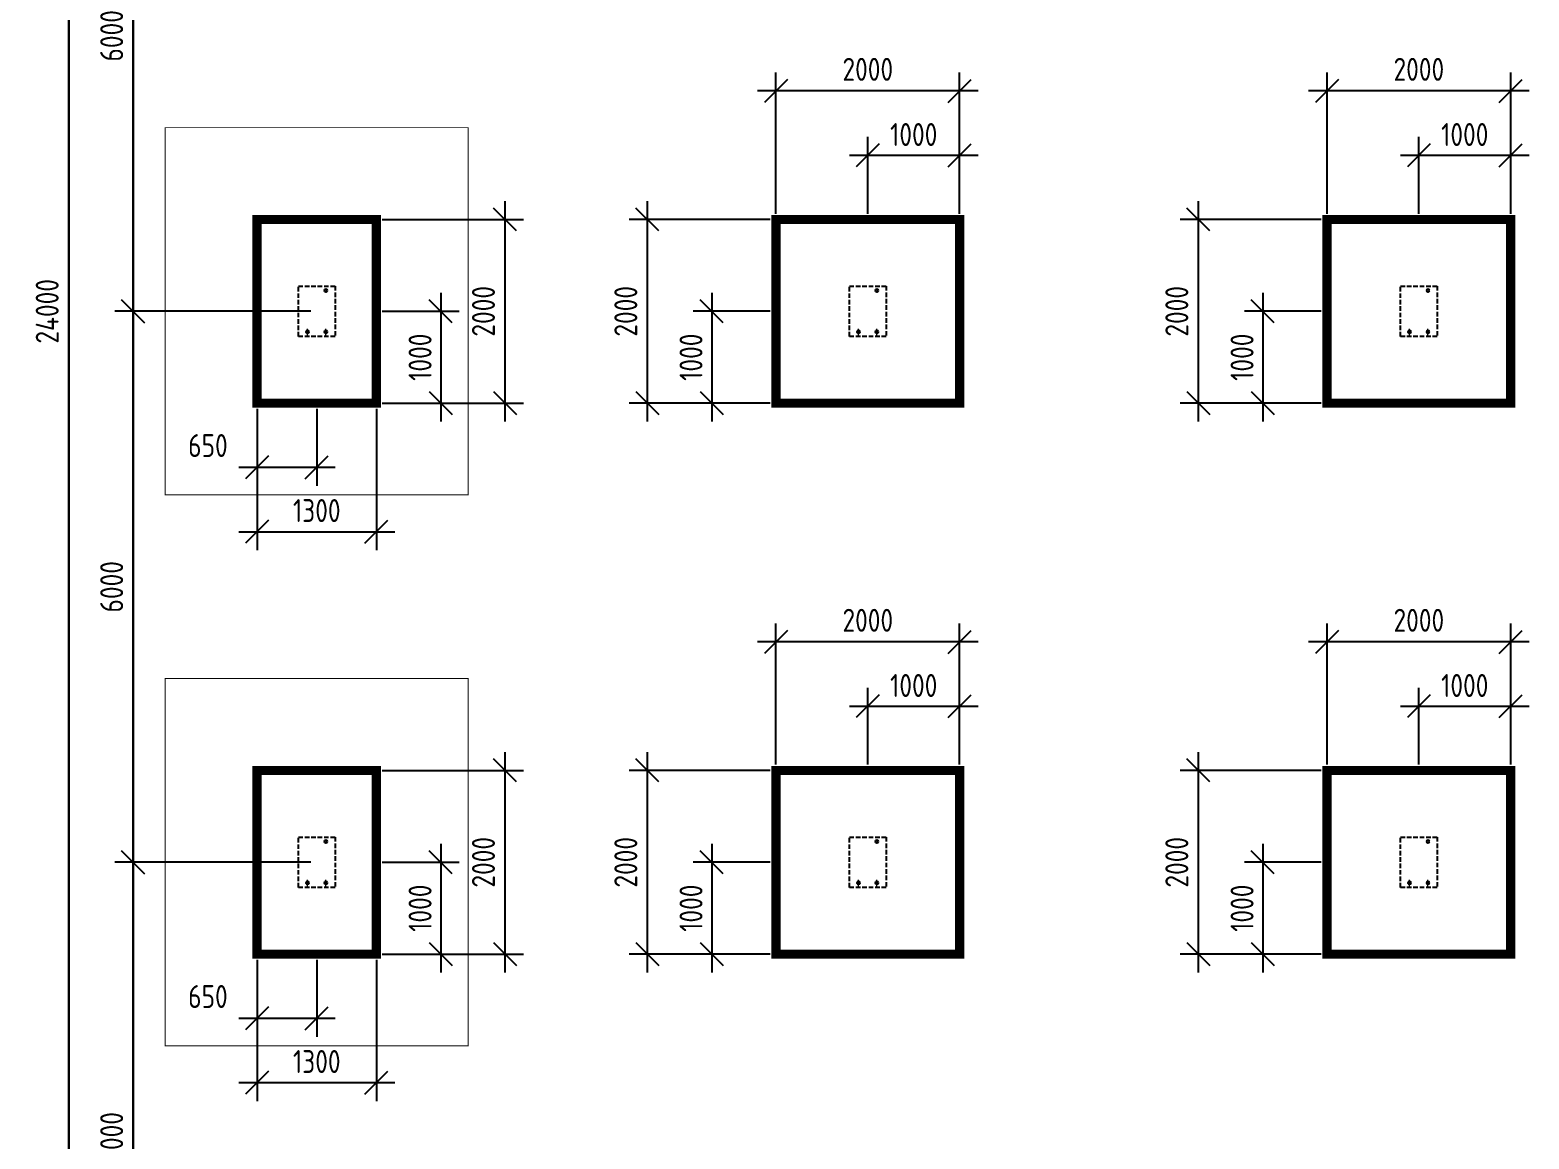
# Model space of a CAD drawing. Header units: inches. Extents: x -70075 to 28436, y 72758 to 118930.
# Drawn here: x -70075 to -53752, y 91144 to 103222 of the extents above; entities that cross this region are included whole.
import ezdxf

# ---------------------------------------------------------------- set-up
doc = ezdxf.new("R2010")
doc.units = ezdxf.units.IN
doc.header["$MEASUREMENT"] = 0
doc.linetypes.add('ГОСТ 2.303 4', pattern=[7, 5, -2, 0])
doc.linetypes.add('ГОСТ 2.303 6', pattern=[12, 8, -1.5, 1, -1.5])
doc.layers.add('Оси', color=151, linetype='Continuous', lineweight=18)
doc.styles.add('ГОСТ 2.304', font='CS_Gost2304.shx')
doc.dimstyles.new('СПДС', dxfattribs={"dimscale": 100, "dimtxt": 2.5, "dimasz": 2.5, "dimexe": 2, "dimexo": 0.625, "dimgap": 1, "dimtad": 1, "dimdec": 0, "dimtxsty": 'ГОСТ 2.304', "dimblk": 'OBLIQUE', "dimblk1": 'OBLIQUE', "dimblk2": 'OBLIQUE', "dimcen": 2.5, "dimdle": 2, "dimadec": 0, "dimazin": 2, "dimtfac": 0.75, "dimtdec": 4, "dimtmove": 1, "dimatfit": 3, "dimfxl": 1, "dimtfill": 1, "dimtolj": 1, "dimarcsym": 1})

# ---------------------------------------------------------------- blocks, each defined once
blk = doc.blocks.new('_Oblique')
at = {"color": 0, "linetype": 'ByBlock', "lineweight": -2}
blk.add_line((-0.5, -0.5), (0.5, 0.5), dxfattribs=at)
blk = doc.blocks.new('*D879')
at = {"color": 0, "lineweight": -2, "transparency": 16777216}
for p, q in [((-69652, 87958), (-69652, 112358)), ((-67015, 112158), (-69852, 112158)), ((-67015, 88158), (-69852, 88158))]:
    blk.add_line(p, q, dxfattribs=at)
at = {"layer": 'Defpoints', "color": 0, "transparency": 16777216}
for p in [(-69652, 112158), (-66952, 112158), (-66952, 88158)]:
    blk.add_point(p, dxfattribs=at)
at = {"color": 0, "lineweight": -2, "transparency": 16777216, "xscale": 250, "yscale": 250, "zscale": 250}
for p, rotation in [((-69652, 112158), 90), ((-69652, 88158), 270)]:
    blk.add_blockref('_Oblique', p, dxfattribs=dict(at, rotation=rotation))
at = {"color": 0, "lineweight": 25, "transparency": 16777216, "insert": (-69887, 100158), "char_height": 250, "attachment_point": 5, "rotation": 90, "style": 'ГОСТ 2.304', "bg_fill": 3, "box_fill_scale": 1.25, "bg_fill_color": 256, "bg_fill_true_color": 13158600, "bg_fill_transparency": 0}
blk.add_mtext('\\A1;24000', dxfattribs=at)
blk = doc.blocks.new('*D881')
at = {"color": 0, "lineweight": -2, "transparency": 16777216}
for p, q in [((-68952, 99958), (-68952, 106358)), ((-67015, 106158), (-69152, 106158)), ((-67015, 100158), (-69152, 100158))]:
    blk.add_line(p, q, dxfattribs=at)
at = {"layer": 'Defpoints', "color": 0, "transparency": 16777216}
for p in [(-68952, 106158), (-66952, 106158), (-66952, 100158)]:
    blk.add_point(p, dxfattribs=at)
at = {"color": 0, "lineweight": -2, "transparency": 16777216, "xscale": 250, "yscale": 250, "zscale": 250}
for p, rotation in [((-68952, 106158), 90), ((-68952, 100158), 270)]:
    blk.add_blockref('_Oblique', p, dxfattribs=dict(at, rotation=rotation))
at = {"color": 0, "lineweight": 25, "transparency": 16777216, "insert": (-69185, 103158), "char_height": 250, "attachment_point": 5, "rotation": 90, "style": 'ГОСТ 2.304', "bg_fill": 3, "box_fill_scale": 1.25, "bg_fill_color": 256, "bg_fill_true_color": 13158600, "bg_fill_transparency": 0}
blk.add_mtext('\\A1;6000', dxfattribs=at)
blk = doc.blocks.new('*D882')
at = {"color": 0, "lineweight": -2, "transparency": 16777216}
for p, q in [((-68952, 93958), (-68952, 100358)), ((-67015, 100158), (-69152, 100158)), ((-67015, 94158), (-69152, 94158))]:
    blk.add_line(p, q, dxfattribs=at)
at = {"layer": 'Defpoints', "color": 0, "transparency": 16777216}
for p in [(-68952, 100158), (-66952, 100158), (-66952, 94158)]:
    blk.add_point(p, dxfattribs=at)
at = {"color": 0, "lineweight": -2, "transparency": 16777216, "xscale": 250, "yscale": 250, "zscale": 250}
for p, rotation in [((-68952, 100158), 90), ((-68952, 94158), 270)]:
    blk.add_blockref('_Oblique', p, dxfattribs=dict(at, rotation=rotation))
at = {"color": 0, "lineweight": 25, "transparency": 16777216, "insert": (-69185, 97158), "char_height": 250, "attachment_point": 5, "rotation": 90, "style": 'ГОСТ 2.304', "bg_fill": 3, "box_fill_scale": 1.25, "bg_fill_color": 256, "bg_fill_true_color": 13158600, "bg_fill_transparency": 0}
blk.add_mtext('\\A1;6000', dxfattribs=at)
blk = doc.blocks.new('*D883')
at = {"color": 0, "lineweight": -2, "transparency": 16777216}
for p, q in [((-68952, 87958), (-68952, 94358)), ((-67015, 94158), (-69152, 94158)), ((-67015, 88158), (-69152, 88158))]:
    blk.add_line(p, q, dxfattribs=at)
at = {"layer": 'Defpoints', "color": 0, "transparency": 16777216}
for p in [(-68952, 94158), (-66952, 94158), (-66952, 88158)]:
    blk.add_point(p, dxfattribs=at)
at = {"color": 0, "lineweight": -2, "transparency": 16777216, "xscale": 250, "yscale": 250, "zscale": 250}
for p, rotation in [((-68952, 94158), 90), ((-68952, 88158), 270)]:
    blk.add_blockref('_Oblique', p, dxfattribs=dict(at, rotation=rotation))
at = {"color": 0, "lineweight": 25, "transparency": 16777216, "insert": (-69185, 91158), "char_height": 250, "attachment_point": 5, "rotation": 90, "style": 'ГОСТ 2.304', "bg_fill": 3, "box_fill_scale": 1.25, "bg_fill_color": 256, "bg_fill_true_color": 13158600, "bg_fill_transparency": 0}
blk.add_mtext('\\A1;6000', dxfattribs=at)
blk = doc.blocks.new('A$C7548783A')
at = {"linetype": 'ГОСТ 2.303 4', "ltscale": 10}
blk.add_lwpolyline([(-200, 275), (200, 275), (200, -275), (-200, -275)], close=True, dxfattribs=at)
at = {"lineweight": 30, "ltscale": 100}
for centre in [(100, 225), (-100, -225), (100, -225)]:
    blk.add_circle(centre, 15, dxfattribs=at)
at = {"layer": 'Оси', "linetype": 'ГОСТ 2.303 6', "ltscale": 10}
for p, q in [((-100, -271), (-100, -179)), ((100, -272), (100, -178))]:
    blk.add_line(p, q, dxfattribs=at)
blk = doc.blocks.new('*D913')
at = {"color": 0, "lineweight": -2, "transparency": 16777216}
for p, q in [((-69652, 112358), (-69652, 87958)), ((-67015, 112158), (-69852, 112158)), ((-67015, 88158), (-69852, 88158))]:
    blk.add_line(p, q, dxfattribs=at)
at = {"layer": 'Defpoints', "color": 0, "transparency": 16777216}
for p in [(-66952, 112158), (-69652, 88158), (-66952, 88158)]:
    blk.add_point(p, dxfattribs=at)
at = {"color": 0, "lineweight": -2, "transparency": 16777216, "xscale": 250, "yscale": 250, "zscale": 250}
for p, rotation in [((-69652, 112158), 90), ((-69652, 88158), 270)]:
    blk.add_blockref('_Oblique', p, dxfattribs=dict(at, rotation=rotation))
at = {"color": 0, "lineweight": 25, "transparency": 16777216, "insert": (-69887, 100158), "char_height": 250, "attachment_point": 5, "rotation": 90, "style": 'ГОСТ 2.304', "bg_fill": 3, "box_fill_scale": 1.25, "bg_fill_color": 256, "bg_fill_true_color": 13158600, "bg_fill_transparency": 0}
blk.add_mtext('\\A1;24000', dxfattribs=at)
blk = doc.blocks.new('*D914')
at = {"color": 0, "lineweight": -2, "transparency": 16777216}
for p, q in [((-68952, 94358), (-68952, 87958)), ((-67015, 94158), (-69152, 94158)), ((-67015, 88158), (-69152, 88158))]:
    blk.add_line(p, q, dxfattribs=at)
at = {"layer": 'Defpoints', "color": 0, "transparency": 16777216}
for p in [(-66952, 94158), (-68952, 88158), (-66952, 88158)]:
    blk.add_point(p, dxfattribs=at)
at = {"color": 0, "lineweight": -2, "transparency": 16777216, "xscale": 250, "yscale": 250, "zscale": 250}
for p, rotation in [((-68952, 94158), 90), ((-68952, 88158), 270)]:
    blk.add_blockref('_Oblique', p, dxfattribs=dict(at, rotation=rotation))
at = {"color": 0, "lineweight": 25, "transparency": 16777216, "insert": (-69185, 91158), "char_height": 250, "attachment_point": 5, "rotation": 90, "style": 'ГОСТ 2.304', "bg_fill": 3, "box_fill_scale": 1.25, "bg_fill_color": 256, "bg_fill_true_color": 13158600, "bg_fill_transparency": 0}
blk.add_mtext('\\A1;6000', dxfattribs=at)
blk = doc.blocks.new('*D915')
at = {"color": 0, "lineweight": -2, "transparency": 16777216}
for p, q in [((-68952, 100358), (-68952, 93958)), ((-67015, 100158), (-69152, 100158)), ((-67015, 94158), (-69152, 94158))]:
    blk.add_line(p, q, dxfattribs=at)
at = {"layer": 'Defpoints', "color": 0, "transparency": 16777216}
for p in [(-66952, 100158), (-68952, 94158), (-66952, 94158)]:
    blk.add_point(p, dxfattribs=at)
at = {"color": 0, "lineweight": -2, "transparency": 16777216, "xscale": 250, "yscale": 250, "zscale": 250}
for p, rotation in [((-68952, 100158), 90), ((-68952, 94158), 270)]:
    blk.add_blockref('_Oblique', p, dxfattribs=dict(at, rotation=rotation))
at = {"color": 0, "lineweight": 25, "transparency": 16777216, "insert": (-69185, 97158), "char_height": 250, "attachment_point": 5, "rotation": 90, "style": 'ГОСТ 2.304', "bg_fill": 3, "box_fill_scale": 1.25, "bg_fill_color": 256, "bg_fill_true_color": 13158600, "bg_fill_transparency": 0}
blk.add_mtext('\\A1;6000', dxfattribs=at)
blk = doc.blocks.new('*D916')
at = {"color": 0, "lineweight": -2, "transparency": 16777216}
for p, q in [((-68952, 106358), (-68952, 99958)), ((-67015, 106158), (-69152, 106158)), ((-67015, 100158), (-69152, 100158))]:
    blk.add_line(p, q, dxfattribs=at)
at = {"layer": 'Defpoints', "color": 0, "transparency": 16777216}
for p in [(-66952, 106158), (-68952, 100158), (-66952, 100158)]:
    blk.add_point(p, dxfattribs=at)
at = {"color": 0, "lineweight": -2, "transparency": 16777216, "xscale": 250, "yscale": 250, "zscale": 250}
for p, rotation in [((-68952, 106158), 90), ((-68952, 100158), 270)]:
    blk.add_blockref('_Oblique', p, dxfattribs=dict(at, rotation=rotation))
at = {"color": 0, "lineweight": 25, "transparency": 16777216, "insert": (-69185, 103158), "char_height": 250, "attachment_point": 5, "rotation": 90, "style": 'ГОСТ 2.304', "bg_fill": 3, "box_fill_scale": 1.25, "bg_fill_color": 256, "bg_fill_true_color": 13158600, "bg_fill_transparency": 0}
blk.add_mtext('\\A1;6000', dxfattribs=at)
blk = doc.blocks.new('*D1026')
at = {"color": 0, "lineweight": -2, "transparency": 16777216}
for p, q in [((-60952, 95221), (-60952, 96058)), ((-59952, 95221), (-59952, 96058)), ((-61152, 95858), (-59752, 95858))]:
    blk.add_line(p, q, dxfattribs=at)
at = {"layer": 'Defpoints', "color": 0, "transparency": 16777216}
for p in [(-59952, 95858), (-60952, 95158), (-59952, 95158)]:
    blk.add_point(p, dxfattribs=at)
at = {"color": 0, "lineweight": -2, "transparency": 16777216, "xscale": 250, "yscale": 250, "zscale": 250, "rotation": 180}
blk.add_blockref('_Oblique', (-60952, 95858), dxfattribs=at)
at = {"color": 0, "lineweight": -2, "transparency": 16777216, "xscale": 250, "yscale": 250, "zscale": 250}
blk.add_blockref('_Oblique', (-59952, 95858), dxfattribs=at)
at = {"color": 0, "transparency": 16777216, "insert": (-60452, 96083), "char_height": 250, "attachment_point": 5, "style": 'ГОСТ 2.304', "bg_fill": 3, "box_fill_scale": 1.25, "bg_fill_color": 256, "bg_fill_true_color": 13158600, "bg_fill_transparency": 0}
blk.add_mtext('\\A1;1000', dxfattribs=at)
blk = doc.blocks.new('*D1025')
at = {"color": 0, "lineweight": -2, "transparency": 16777216}
for p, q in [((-61952, 95221), (-61952, 96758)), ((-59952, 95221), (-59952, 96758)), ((-59752, 96558), (-62152, 96558))]:
    blk.add_line(p, q, dxfattribs=at)
at = {"layer": 'Defpoints', "color": 0, "transparency": 16777216}
for p in [(-61952, 96558), (-61952, 95158), (-59952, 95158)]:
    blk.add_point(p, dxfattribs=at)
at = {"color": 0, "lineweight": -2, "transparency": 16777216, "xscale": 250, "yscale": 250, "zscale": 250, "rotation": 180}
blk.add_blockref('_Oblique', (-61952, 96558), dxfattribs=at)
at = {"color": 0, "lineweight": -2, "transparency": 16777216, "xscale": 250, "yscale": 250, "zscale": 250}
blk.add_blockref('_Oblique', (-59952, 96558), dxfattribs=at)
at = {"color": 0, "transparency": 16777216, "insert": (-60952, 96793), "char_height": 250, "attachment_point": 5, "style": 'ГОСТ 2.304', "bg_fill": 3, "box_fill_scale": 1.25, "bg_fill_color": 256, "bg_fill_true_color": 13158600, "bg_fill_transparency": 0}
blk.add_mtext('\\A1;2000', dxfattribs=at)
blk = doc.blocks.new('*D1024')
at = {"color": 0, "lineweight": -2, "transparency": 16777216}
for p, q in [((-62652, 94358), (-62652, 92958)), ((-62015, 94158), (-62852, 94158)), ((-62015, 93158), (-62852, 93158))]:
    blk.add_line(p, q, dxfattribs=at)
at = {"layer": 'Defpoints', "color": 0, "transparency": 16777216}
for p in [(-61952, 94158), (-62652, 93158), (-61952, 93158)]:
    blk.add_point(p, dxfattribs=at)
at = {"color": 0, "lineweight": -2, "transparency": 16777216, "xscale": 250, "yscale": 250, "zscale": 250}
for p, rotation in [((-62652, 94158), 90), ((-62652, 93158), 270)]:
    blk.add_blockref('_Oblique', p, dxfattribs=dict(at, rotation=rotation))
at = {"color": 0, "transparency": 16777216, "insert": (-62877, 93658), "char_height": 250, "attachment_point": 5, "rotation": 90, "style": 'ГОСТ 2.304', "bg_fill": 3, "box_fill_scale": 1.25, "bg_fill_color": 256, "bg_fill_true_color": 13158600, "bg_fill_transparency": 0}
blk.add_mtext('\\A1;1000', dxfattribs=at)
blk = doc.blocks.new('*D1023')
at = {"color": 0, "lineweight": -2, "transparency": 16777216}
for p, q in [((-63352, 92958), (-63352, 95358)), ((-62015, 95158), (-63552, 95158)), ((-62015, 93158), (-63552, 93158))]:
    blk.add_line(p, q, dxfattribs=at)
at = {"layer": 'Defpoints', "color": 0, "transparency": 16777216}
for p in [(-63352, 95158), (-61952, 95158), (-61952, 93158)]:
    blk.add_point(p, dxfattribs=at)
at = {"color": 0, "lineweight": -2, "transparency": 16777216, "xscale": 250, "yscale": 250, "zscale": 250}
for p, rotation in [((-63352, 95158), 90), ((-63352, 93158), 270)]:
    blk.add_blockref('_Oblique', p, dxfattribs=dict(at, rotation=rotation))
at = {"color": 0, "transparency": 16777216, "insert": (-63587, 94158), "char_height": 250, "attachment_point": 5, "rotation": 90, "style": 'ГОСТ 2.304', "bg_fill": 3, "box_fill_scale": 1.25, "bg_fill_color": 256, "bg_fill_true_color": 13158600, "bg_fill_transparency": 0}
blk.add_mtext('\\A1;2000', dxfattribs=at)
blk = doc.blocks.new('*D1030')
at = {"color": 0, "lineweight": -2, "transparency": 16777216}
for p, q in [((-54952, 95221), (-54952, 96058)), ((-53952, 95221), (-53952, 96058)), ((-55152, 95858), (-53752, 95858))]:
    blk.add_line(p, q, dxfattribs=at)
at = {"layer": 'Defpoints', "color": 0, "transparency": 16777216}
for p in [(-53952, 95858), (-54952, 95158), (-53952, 95158)]:
    blk.add_point(p, dxfattribs=at)
at = {"color": 0, "lineweight": -2, "transparency": 16777216, "xscale": 250, "yscale": 250, "zscale": 250, "rotation": 180}
blk.add_blockref('_Oblique', (-54952, 95858), dxfattribs=at)
at = {"color": 0, "lineweight": -2, "transparency": 16777216, "xscale": 250, "yscale": 250, "zscale": 250}
blk.add_blockref('_Oblique', (-53952, 95858), dxfattribs=at)
at = {"color": 0, "transparency": 16777216, "insert": (-54452, 96083), "char_height": 250, "attachment_point": 5, "style": 'ГОСТ 2.304', "bg_fill": 3, "box_fill_scale": 1.25, "bg_fill_color": 256, "bg_fill_true_color": 13158600, "bg_fill_transparency": 0}
blk.add_mtext('\\A1;1000', dxfattribs=at)
blk = doc.blocks.new('*D1029')
at = {"color": 0, "lineweight": -2, "transparency": 16777216}
for p, q in [((-55952, 95221), (-55952, 96758)), ((-53952, 95221), (-53952, 96758)), ((-53752, 96558), (-56152, 96558))]:
    blk.add_line(p, q, dxfattribs=at)
at = {"layer": 'Defpoints', "color": 0, "transparency": 16777216}
for p in [(-55952, 96558), (-55952, 95158), (-53952, 95158)]:
    blk.add_point(p, dxfattribs=at)
at = {"color": 0, "lineweight": -2, "transparency": 16777216, "xscale": 250, "yscale": 250, "zscale": 250, "rotation": 180}
blk.add_blockref('_Oblique', (-55952, 96558), dxfattribs=at)
at = {"color": 0, "lineweight": -2, "transparency": 16777216, "xscale": 250, "yscale": 250, "zscale": 250}
blk.add_blockref('_Oblique', (-53952, 96558), dxfattribs=at)
at = {"color": 0, "transparency": 16777216, "insert": (-54952, 96793), "char_height": 250, "attachment_point": 5, "style": 'ГОСТ 2.304', "bg_fill": 3, "box_fill_scale": 1.25, "bg_fill_color": 256, "bg_fill_true_color": 13158600, "bg_fill_transparency": 0}
blk.add_mtext('\\A1;2000', dxfattribs=at)
blk = doc.blocks.new('*D1028')
at = {"color": 0, "lineweight": -2, "transparency": 16777216}
for p, q in [((-56652, 94358), (-56652, 92958)), ((-56015, 94158), (-56852, 94158)), ((-56015, 93158), (-56852, 93158))]:
    blk.add_line(p, q, dxfattribs=at)
at = {"layer": 'Defpoints', "color": 0, "transparency": 16777216}
for p in [(-55952, 94158), (-56652, 93158), (-55952, 93158)]:
    blk.add_point(p, dxfattribs=at)
at = {"color": 0, "lineweight": -2, "transparency": 16777216, "xscale": 250, "yscale": 250, "zscale": 250}
for p, rotation in [((-56652, 94158), 90), ((-56652, 93158), 270)]:
    blk.add_blockref('_Oblique', p, dxfattribs=dict(at, rotation=rotation))
at = {"color": 0, "transparency": 16777216, "insert": (-56877, 93658), "char_height": 250, "attachment_point": 5, "rotation": 90, "style": 'ГОСТ 2.304', "bg_fill": 3, "box_fill_scale": 1.25, "bg_fill_color": 256, "bg_fill_true_color": 13158600, "bg_fill_transparency": 0}
blk.add_mtext('\\A1;1000', dxfattribs=at)
blk = doc.blocks.new('*D1027')
at = {"color": 0, "lineweight": -2, "transparency": 16777216}
for p, q in [((-57352, 92958), (-57352, 95358)), ((-56015, 95158), (-57552, 95158)), ((-56015, 93158), (-57552, 93158))]:
    blk.add_line(p, q, dxfattribs=at)
at = {"layer": 'Defpoints', "color": 0, "transparency": 16777216}
for p in [(-57352, 95158), (-55952, 95158), (-55952, 93158)]:
    blk.add_point(p, dxfattribs=at)
at = {"color": 0, "lineweight": -2, "transparency": 16777216, "xscale": 250, "yscale": 250, "zscale": 250}
for p, rotation in [((-57352, 95158), 90), ((-57352, 93158), 270)]:
    blk.add_blockref('_Oblique', p, dxfattribs=dict(at, rotation=rotation))
at = {"color": 0, "transparency": 16777216, "insert": (-57587, 94158), "char_height": 250, "attachment_point": 5, "rotation": 90, "style": 'ГОСТ 2.304', "bg_fill": 3, "box_fill_scale": 1.25, "bg_fill_color": 256, "bg_fill_true_color": 13158600, "bg_fill_transparency": 0}
blk.add_mtext('\\A1;2000', dxfattribs=at)
blk = doc.blocks.new('*D1038')
at = {"color": 0, "lineweight": -2, "transparency": 16777216}
for p, q in [((-60952, 101221), (-60952, 102058)), ((-59952, 101221), (-59952, 102058)), ((-61152, 101858), (-59752, 101858))]:
    blk.add_line(p, q, dxfattribs=at)
at = {"layer": 'Defpoints', "color": 0, "transparency": 16777216}
for p in [(-59952, 101858), (-60952, 101158), (-59952, 101158)]:
    blk.add_point(p, dxfattribs=at)
at = {"color": 0, "lineweight": -2, "transparency": 16777216, "xscale": 250, "yscale": 250, "zscale": 250, "rotation": 180}
blk.add_blockref('_Oblique', (-60952, 101858), dxfattribs=at)
at = {"color": 0, "lineweight": -2, "transparency": 16777216, "xscale": 250, "yscale": 250, "zscale": 250}
blk.add_blockref('_Oblique', (-59952, 101858), dxfattribs=at)
at = {"color": 0, "transparency": 16777216, "insert": (-60452, 102083), "char_height": 250, "attachment_point": 5, "style": 'ГОСТ 2.304', "bg_fill": 3, "box_fill_scale": 1.25, "bg_fill_color": 256, "bg_fill_true_color": 13158600, "bg_fill_transparency": 0}
blk.add_mtext('\\A1;1000', dxfattribs=at)
blk = doc.blocks.new('*D1037')
at = {"color": 0, "lineweight": -2, "transparency": 16777216}
for p, q in [((-61952, 101221), (-61952, 102758)), ((-59952, 101221), (-59952, 102758)), ((-59752, 102558), (-62152, 102558))]:
    blk.add_line(p, q, dxfattribs=at)
at = {"layer": 'Defpoints', "color": 0, "transparency": 16777216}
for p in [(-61952, 102558), (-61952, 101158), (-59952, 101158)]:
    blk.add_point(p, dxfattribs=at)
at = {"color": 0, "lineweight": -2, "transparency": 16777216, "xscale": 250, "yscale": 250, "zscale": 250, "rotation": 180}
blk.add_blockref('_Oblique', (-61952, 102558), dxfattribs=at)
at = {"color": 0, "lineweight": -2, "transparency": 16777216, "xscale": 250, "yscale": 250, "zscale": 250}
blk.add_blockref('_Oblique', (-59952, 102558), dxfattribs=at)
at = {"color": 0, "transparency": 16777216, "insert": (-60952, 102793), "char_height": 250, "attachment_point": 5, "style": 'ГОСТ 2.304', "bg_fill": 3, "box_fill_scale": 1.25, "bg_fill_color": 256, "bg_fill_true_color": 13158600, "bg_fill_transparency": 0}
blk.add_mtext('\\A1;2000', dxfattribs=at)
blk = doc.blocks.new('*D1036')
at = {"color": 0, "lineweight": -2, "transparency": 16777216}
for p, q in [((-62652, 100358), (-62652, 98958)), ((-62015, 100158), (-62852, 100158)), ((-62015, 99158), (-62852, 99158))]:
    blk.add_line(p, q, dxfattribs=at)
at = {"layer": 'Defpoints', "color": 0, "transparency": 16777216}
for p in [(-61952, 100158), (-62652, 99158), (-61952, 99158)]:
    blk.add_point(p, dxfattribs=at)
at = {"color": 0, "lineweight": -2, "transparency": 16777216, "xscale": 250, "yscale": 250, "zscale": 250}
for p, rotation in [((-62652, 100158), 90), ((-62652, 99158), 270)]:
    blk.add_blockref('_Oblique', p, dxfattribs=dict(at, rotation=rotation))
at = {"color": 0, "transparency": 16777216, "insert": (-62877, 99658), "char_height": 250, "attachment_point": 5, "rotation": 90, "style": 'ГОСТ 2.304', "bg_fill": 3, "box_fill_scale": 1.25, "bg_fill_color": 256, "bg_fill_true_color": 13158600, "bg_fill_transparency": 0}
blk.add_mtext('\\A1;1000', dxfattribs=at)
blk = doc.blocks.new('*D1035')
at = {"color": 0, "lineweight": -2, "transparency": 16777216}
for p, q in [((-63352, 98958), (-63352, 101358)), ((-62015, 101158), (-63552, 101158)), ((-62015, 99158), (-63552, 99158))]:
    blk.add_line(p, q, dxfattribs=at)
at = {"layer": 'Defpoints', "color": 0, "transparency": 16777216}
for p in [(-63352, 101158), (-61952, 101158), (-61952, 99158)]:
    blk.add_point(p, dxfattribs=at)
at = {"color": 0, "lineweight": -2, "transparency": 16777216, "xscale": 250, "yscale": 250, "zscale": 250}
for p, rotation in [((-63352, 101158), 90), ((-63352, 99158), 270)]:
    blk.add_blockref('_Oblique', p, dxfattribs=dict(at, rotation=rotation))
at = {"color": 0, "transparency": 16777216, "insert": (-63587, 100158), "char_height": 250, "attachment_point": 5, "rotation": 90, "style": 'ГОСТ 2.304', "bg_fill": 3, "box_fill_scale": 1.25, "bg_fill_color": 256, "bg_fill_true_color": 13158600, "bg_fill_transparency": 0}
blk.add_mtext('\\A1;2000', dxfattribs=at)
blk = doc.blocks.new('*D1042')
at = {"color": 0, "lineweight": -2, "transparency": 16777216}
for p, q in [((-54952, 101221), (-54952, 102058)), ((-53952, 101221), (-53952, 102058)), ((-55152, 101858), (-53752, 101858))]:
    blk.add_line(p, q, dxfattribs=at)
at = {"layer": 'Defpoints', "color": 0, "transparency": 16777216}
for p in [(-53952, 101858), (-54952, 101158), (-53952, 101158)]:
    blk.add_point(p, dxfattribs=at)
at = {"color": 0, "lineweight": -2, "transparency": 16777216, "xscale": 250, "yscale": 250, "zscale": 250, "rotation": 180}
blk.add_blockref('_Oblique', (-54952, 101858), dxfattribs=at)
at = {"color": 0, "lineweight": -2, "transparency": 16777216, "xscale": 250, "yscale": 250, "zscale": 250}
blk.add_blockref('_Oblique', (-53952, 101858), dxfattribs=at)
at = {"color": 0, "transparency": 16777216, "insert": (-54452, 102083), "char_height": 250, "attachment_point": 5, "style": 'ГОСТ 2.304', "bg_fill": 3, "box_fill_scale": 1.25, "bg_fill_color": 256, "bg_fill_true_color": 13158600, "bg_fill_transparency": 0}
blk.add_mtext('\\A1;1000', dxfattribs=at)
blk = doc.blocks.new('*D1041')
at = {"color": 0, "lineweight": -2, "transparency": 16777216}
for p, q in [((-55952, 101221), (-55952, 102758)), ((-53952, 101221), (-53952, 102758)), ((-53752, 102558), (-56152, 102558))]:
    blk.add_line(p, q, dxfattribs=at)
at = {"layer": 'Defpoints', "color": 0, "transparency": 16777216}
for p in [(-55952, 102558), (-55952, 101158), (-53952, 101158)]:
    blk.add_point(p, dxfattribs=at)
at = {"color": 0, "lineweight": -2, "transparency": 16777216, "xscale": 250, "yscale": 250, "zscale": 250, "rotation": 180}
blk.add_blockref('_Oblique', (-55952, 102558), dxfattribs=at)
at = {"color": 0, "lineweight": -2, "transparency": 16777216, "xscale": 250, "yscale": 250, "zscale": 250}
blk.add_blockref('_Oblique', (-53952, 102558), dxfattribs=at)
at = {"color": 0, "transparency": 16777216, "insert": (-54952, 102793), "char_height": 250, "attachment_point": 5, "style": 'ГОСТ 2.304', "bg_fill": 3, "box_fill_scale": 1.25, "bg_fill_color": 256, "bg_fill_true_color": 13158600, "bg_fill_transparency": 0}
blk.add_mtext('\\A1;2000', dxfattribs=at)
blk = doc.blocks.new('*D1040')
at = {"color": 0, "lineweight": -2, "transparency": 16777216}
for p, q in [((-56652, 100358), (-56652, 98958)), ((-56015, 100158), (-56852, 100158)), ((-56015, 99158), (-56852, 99158))]:
    blk.add_line(p, q, dxfattribs=at)
at = {"layer": 'Defpoints', "color": 0, "transparency": 16777216}
for p in [(-55952, 100158), (-56652, 99158), (-55952, 99158)]:
    blk.add_point(p, dxfattribs=at)
at = {"color": 0, "lineweight": -2, "transparency": 16777216, "xscale": 250, "yscale": 250, "zscale": 250}
for p, rotation in [((-56652, 100158), 90), ((-56652, 99158), 270)]:
    blk.add_blockref('_Oblique', p, dxfattribs=dict(at, rotation=rotation))
at = {"color": 0, "transparency": 16777216, "insert": (-56877, 99658), "char_height": 250, "attachment_point": 5, "rotation": 90, "style": 'ГОСТ 2.304', "bg_fill": 3, "box_fill_scale": 1.25, "bg_fill_color": 256, "bg_fill_true_color": 13158600, "bg_fill_transparency": 0}
blk.add_mtext('\\A1;1000', dxfattribs=at)
blk = doc.blocks.new('*D1039')
at = {"color": 0, "lineweight": -2, "transparency": 16777216}
for p, q in [((-57352, 98958), (-57352, 101358)), ((-56015, 101158), (-57552, 101158)), ((-56015, 99158), (-57552, 99158))]:
    blk.add_line(p, q, dxfattribs=at)
at = {"layer": 'Defpoints', "color": 0, "transparency": 16777216}
for p in [(-57352, 101158), (-55952, 101158), (-55952, 99158)]:
    blk.add_point(p, dxfattribs=at)
at = {"color": 0, "lineweight": -2, "transparency": 16777216, "xscale": 250, "yscale": 250, "zscale": 250}
for p, rotation in [((-57352, 101158), 90), ((-57352, 99158), 270)]:
    blk.add_blockref('_Oblique', p, dxfattribs=dict(at, rotation=rotation))
at = {"color": 0, "transparency": 16777216, "insert": (-57587, 100158), "char_height": 250, "attachment_point": 5, "rotation": 90, "style": 'ГОСТ 2.304', "bg_fill": 3, "box_fill_scale": 1.25, "bg_fill_color": 256, "bg_fill_true_color": 13158600, "bg_fill_transparency": 0}
blk.add_mtext('\\A1;2000', dxfattribs=at)
blk = doc.blocks.new('*D1192')
at = {"color": 0, "lineweight": -2, "transparency": 16777216}
for p, q in [((-65602, 100358), (-65602, 98958)), ((-66240, 100158), (-65402, 100158)), ((-66240, 99158), (-65402, 99158))]:
    blk.add_line(p, q, dxfattribs=at)
at = {"layer": 'Defpoints', "color": 0, "transparency": 16777216}
for p in [(-66302, 100158), (-66302, 99158), (-65602, 99158)]:
    blk.add_point(p, dxfattribs=at)
at = {"color": 0, "lineweight": -2, "transparency": 16777216, "xscale": 250, "yscale": 250, "zscale": 250}
for p, rotation in [((-65602, 100158), 90), ((-65602, 99158), 270)]:
    blk.add_blockref('_Oblique', p, dxfattribs=dict(at, rotation=rotation))
at = {"color": 0, "transparency": 16777216, "insert": (-65827, 99658), "char_height": 250, "attachment_point": 5, "rotation": 90, "style": 'ГОСТ 2.304', "bg_fill": 3, "box_fill_scale": 1.25, "bg_fill_color": 256, "bg_fill_true_color": 13158600, "bg_fill_transparency": 0}
blk.add_mtext('\\A1;1000', dxfattribs=at)
blk = doc.blocks.new('*D1191')
at = {"color": 0, "lineweight": -2, "transparency": 16777216}
for p, q in [((-64902, 98958), (-64902, 101358)), ((-66240, 101158), (-64702, 101158)), ((-66240, 99158), (-64702, 99158))]:
    blk.add_line(p, q, dxfattribs=at)
at = {"layer": 'Defpoints', "color": 0, "transparency": 16777216}
for p in [(-66302, 101158), (-64902, 101158), (-66302, 99158)]:
    blk.add_point(p, dxfattribs=at)
at = {"color": 0, "lineweight": -2, "transparency": 16777216, "xscale": 250, "yscale": 250, "zscale": 250}
for p, rotation in [((-64902, 101158), 90), ((-64902, 99158), 270)]:
    blk.add_blockref('_Oblique', p, dxfattribs=dict(at, rotation=rotation))
at = {"color": 0, "transparency": 16777216, "insert": (-65137, 100158), "char_height": 250, "attachment_point": 5, "rotation": 90, "style": 'ГОСТ 2.304', "bg_fill": 3, "box_fill_scale": 1.25, "bg_fill_color": 256, "bg_fill_true_color": 13158600, "bg_fill_transparency": 0}
blk.add_mtext('\\A1;2000', dxfattribs=at)
blk = doc.blocks.new('*D1193')
at = {"color": 0, "lineweight": -2, "transparency": 16777216}
for p, q in [((-67602, 99096), (-67602, 98258)), ((-66952, 99096), (-66952, 98258)), ((-66752, 98458), (-67802, 98458))]:
    blk.add_line(p, q, dxfattribs=at)
at = {"layer": 'Defpoints', "color": 0, "transparency": 16777216}
for p in [(-67602, 99158), (-66952, 99158), (-67602, 98458)]:
    blk.add_point(p, dxfattribs=at)
at = {"color": 0, "lineweight": -2, "transparency": 16777216, "xscale": 250, "yscale": 250, "zscale": 250, "rotation": 180}
blk.add_blockref('_Oblique', (-67602, 98458), dxfattribs=at)
at = {"color": 0, "lineweight": -2, "transparency": 16777216, "xscale": 250, "yscale": 250, "zscale": 250}
blk.add_blockref('_Oblique', (-66952, 98458), dxfattribs=at)
at = {"color": 0, "transparency": 16777216, "insert": (-68137, 98696), "char_height": 250, "attachment_point": 5, "style": 'ГОСТ 2.304', "bg_fill": 3, "box_fill_scale": 1.25, "bg_fill_color": 256, "bg_fill_true_color": 13158600, "bg_fill_transparency": 0}
blk.add_mtext('\\A1;650', dxfattribs=at)
blk = doc.blocks.new('*D1194')
at = {"color": 0, "lineweight": -2, "transparency": 16777216}
for p, q in [((-67602, 99096), (-67602, 97558)), ((-66302, 99096), (-66302, 97558)), ((-67802, 97758), (-66102, 97758))]:
    blk.add_line(p, q, dxfattribs=at)
at = {"layer": 'Defpoints', "color": 0, "transparency": 16777216}
for p in [(-67602, 99158), (-66302, 99158), (-66302, 97758)]:
    blk.add_point(p, dxfattribs=at)
at = {"color": 0, "lineweight": -2, "transparency": 16777216, "xscale": 250, "yscale": 250, "zscale": 250, "rotation": 180}
blk.add_blockref('_Oblique', (-67602, 97758), dxfattribs=at)
at = {"color": 0, "lineweight": -2, "transparency": 16777216, "xscale": 250, "yscale": 250, "zscale": 250}
blk.add_blockref('_Oblique', (-66302, 97758), dxfattribs=at)
at = {"color": 0, "transparency": 16777216, "insert": (-66952, 97988), "char_height": 250, "attachment_point": 5, "style": 'ГОСТ 2.304', "bg_fill": 3, "box_fill_scale": 1.25, "bg_fill_color": 256, "bg_fill_true_color": 13158600, "bg_fill_transparency": 0}
blk.add_mtext('\\A1;1300', dxfattribs=at)
blk = doc.blocks.new('*D1196')
at = {"color": 0, "lineweight": -2, "transparency": 16777216}
for p, q in [((-65602, 94358), (-65602, 92958)), ((-66240, 94158), (-65402, 94158)), ((-66240, 93158), (-65402, 93158))]:
    blk.add_line(p, q, dxfattribs=at)
at = {"layer": 'Defpoints', "color": 0, "transparency": 16777216}
for p in [(-66302, 94158), (-66302, 93158), (-65602, 93158)]:
    blk.add_point(p, dxfattribs=at)
at = {"color": 0, "lineweight": -2, "transparency": 16777216, "xscale": 250, "yscale": 250, "zscale": 250}
for p, rotation in [((-65602, 94158), 90), ((-65602, 93158), 270)]:
    blk.add_blockref('_Oblique', p, dxfattribs=dict(at, rotation=rotation))
at = {"color": 0, "transparency": 16777216, "insert": (-65827, 93658), "char_height": 250, "attachment_point": 5, "rotation": 90, "style": 'ГОСТ 2.304', "bg_fill": 3, "box_fill_scale": 1.25, "bg_fill_color": 256, "bg_fill_true_color": 13158600, "bg_fill_transparency": 0}
blk.add_mtext('\\A1;1000', dxfattribs=at)
blk = doc.blocks.new('*D1195')
at = {"color": 0, "lineweight": -2, "transparency": 16777216}
for p, q in [((-64902, 92958), (-64902, 95358)), ((-66240, 95158), (-64702, 95158)), ((-66240, 93158), (-64702, 93158))]:
    blk.add_line(p, q, dxfattribs=at)
at = {"layer": 'Defpoints', "color": 0, "transparency": 16777216}
for p in [(-66302, 95158), (-64902, 95158), (-66302, 93158)]:
    blk.add_point(p, dxfattribs=at)
at = {"color": 0, "lineweight": -2, "transparency": 16777216, "xscale": 250, "yscale": 250, "zscale": 250}
for p, rotation in [((-64902, 95158), 90), ((-64902, 93158), 270)]:
    blk.add_blockref('_Oblique', p, dxfattribs=dict(at, rotation=rotation))
at = {"color": 0, "transparency": 16777216, "insert": (-65137, 94158), "char_height": 250, "attachment_point": 5, "rotation": 90, "style": 'ГОСТ 2.304', "bg_fill": 3, "box_fill_scale": 1.25, "bg_fill_color": 256, "bg_fill_true_color": 13158600, "bg_fill_transparency": 0}
blk.add_mtext('\\A1;2000', dxfattribs=at)
blk = doc.blocks.new('*D1197')
at = {"color": 0, "lineweight": -2, "transparency": 16777216}
for p, q in [((-67602, 93096), (-67602, 92258)), ((-66952, 93096), (-66952, 92258)), ((-66752, 92458), (-67802, 92458))]:
    blk.add_line(p, q, dxfattribs=at)
at = {"layer": 'Defpoints', "color": 0, "transparency": 16777216}
for p in [(-67602, 93158), (-66952, 93158), (-67602, 92458)]:
    blk.add_point(p, dxfattribs=at)
at = {"color": 0, "lineweight": -2, "transparency": 16777216, "xscale": 250, "yscale": 250, "zscale": 250, "rotation": 180}
blk.add_blockref('_Oblique', (-67602, 92458), dxfattribs=at)
at = {"color": 0, "lineweight": -2, "transparency": 16777216, "xscale": 250, "yscale": 250, "zscale": 250}
blk.add_blockref('_Oblique', (-66952, 92458), dxfattribs=at)
at = {"color": 0, "transparency": 16777216, "insert": (-68137, 92696), "char_height": 250, "attachment_point": 5, "style": 'ГОСТ 2.304', "bg_fill": 3, "box_fill_scale": 1.25, "bg_fill_color": 256, "bg_fill_true_color": 13158600, "bg_fill_transparency": 0}
blk.add_mtext('\\A1;650', dxfattribs=at)
blk = doc.blocks.new('*D1198')
at = {"color": 0, "lineweight": -2, "transparency": 16777216}
for p, q in [((-67602, 93096), (-67602, 91558)), ((-66302, 93096), (-66302, 91558)), ((-67802, 91758), (-66102, 91758))]:
    blk.add_line(p, q, dxfattribs=at)
at = {"layer": 'Defpoints', "color": 0, "transparency": 16777216}
for p in [(-67602, 93158), (-66302, 93158), (-66302, 91758)]:
    blk.add_point(p, dxfattribs=at)
at = {"color": 0, "lineweight": -2, "transparency": 16777216, "xscale": 250, "yscale": 250, "zscale": 250, "rotation": 180}
blk.add_blockref('_Oblique', (-67602, 91758), dxfattribs=at)
at = {"color": 0, "lineweight": -2, "transparency": 16777216, "xscale": 250, "yscale": 250, "zscale": 250}
blk.add_blockref('_Oblique', (-66302, 91758), dxfattribs=at)
at = {"color": 0, "transparency": 16777216, "insert": (-66952, 91988), "char_height": 250, "attachment_point": 5, "style": 'ГОСТ 2.304', "bg_fill": 3, "box_fill_scale": 1.25, "bg_fill_color": 256, "bg_fill_true_color": 13158600, "bg_fill_transparency": 0}
blk.add_mtext('\\A1;1300', dxfattribs=at)

msp = doc.modelspace()

# ---------------------------------------------------------------- linework, layer by layer
at = {"color": 5, "ltscale": 100, "const_width": 100}
for points in [[(-61952.4, 99158.1), (-61952.4, 101158.1), (-59952.4, 101158.1), (-59952.4, 99158.1)], [(-55952.4, 99158.1), (-55952.4, 101158.1), (-53952.4, 101158.1), (-53952.4, 99158.1)], [(-61952.4, 93158.1), (-61952.4, 95158.1), (-59952.4, 95158.1), (-59952.4, 93158.1)], [(-55952.4, 93158.1), (-55952.4, 95158.1), (-53952.4, 95158.1), (-53952.4, 93158.1)]]:
    msp.add_lwpolyline(points, close=True, dxfattribs=at)

# ---------------------------------------------------------------- block references
at = {"ltscale": 100}
for p in [(-60952.4, 100158.1), (-54952.4, 100158.1), (-60952.4, 94158.1), (-54952.4, 94158.1)]:
    msp.add_blockref('A$C7548783A', p, dxfattribs=at)

# ---------------------------------------------------------------- dimensions: what is measured, and where the dimension line sits
at = {"lineweight": 25}
dim = msp.add_linear_dim(base=(-69652.4, 112158.1), p1=(-66952.4, 88158.1), p2=(-66952.4, 112158.1), angle=90, dimstyle='СПДС', dxfattribs=at)
dim.commit()
dim.dimension.update_dxf_attribs({"geometry": '*D879', "text_midpoint": (-69887.1, 100158.1)})

# ---------------------------------------------------------------- next in the draw order: dimensions: what is measured, and where the dimension line sits
dim = msp.add_linear_dim(base=(-68952.4, 106158.1), p1=(-66952.4, 100158.1), p2=(-66952.4, 106158.1), angle=90, dimstyle='СПДС', dxfattribs=at)
dim.commit()
dim.dimension.update_dxf_attribs({"geometry": '*D881', "text_midpoint": (-69184.7, 103158.1)})
for base, p1, p2, picture, middle in [((-59952.4, 101858.1), (-60952.4, 101158.1), (-59952.4, 101158.1), '*D1038', (-60452.4, 102083.1)), ((-53952.4, 101858.1), (-54952.4, 101158.1), (-53952.4, 101158.1), '*D1042', (-54452.4, 102083.1)), ((-59952.4, 95858.1), (-60952.4, 95158.1), (-59952.4, 95158.1), '*D1026', (-60452.4, 96083.1)), ((-53952.4, 95858.1), (-54952.4, 95158.1), (-53952.4, 95158.1), '*D1030', (-54452.4, 96083.1))]:
    dim = msp.add_linear_dim(base=base, p1=p1, p2=p2, dimstyle='СПДС', override={"dimtmove": 1})
    dim.commit()
    dim.dimension.update_dxf_attribs({"geometry": picture, "text_midpoint": middle})
for base, p1, p2, picture, middle in [((-62652.4, 99158.1), (-61952.4, 100158.1), (-61952.4, 99158.1), '*D1036', (-62877.4, 99658.1)), ((-56652.4, 99158.1), (-55952.4, 100158.1), (-55952.4, 99158.1), '*D1040', (-56877.4, 99658.1)), ((-62652.4, 93158.1), (-61952.4, 94158.1), (-61952.4, 93158.1), '*D1024', (-62877.4, 93658.1)), ((-56652.4, 93158.1), (-55952.4, 94158.1), (-55952.4, 93158.1), '*D1028', (-56877.4, 93658.1))]:
    dim = msp.add_linear_dim(base=base, p1=p1, p2=p2, angle=90, dimstyle='СПДС', override={"dimtmove": 1})
    dim.commit()
    dim.dimension.update_dxf_attribs({"geometry": picture, "text_midpoint": middle})

# ---------------------------------------------------------------- next in the draw order: dimensions: what is measured, and where the dimension line sits
for base, p1, p2, picture, middle in [((-61952.4, 102558.1), (-59952.4, 101158.1), (-61952.4, 101158.1), '*D1037', (-60952.4, 102792.8)), ((-55952.4, 102558.1), (-53952.4, 101158.1), (-55952.4, 101158.1), '*D1041', (-54952.4, 102792.8)), ((-61952.4, 96558.1), (-59952.4, 95158.1), (-61952.4, 95158.1), '*D1025', (-60952.4, 96792.8)), ((-55952.4, 96558.1), (-53952.4, 95158.1), (-55952.4, 95158.1), '*D1029', (-54952.4, 96792.8))]:
    dim = msp.add_linear_dim(base=base, p1=p1, p2=p2, dimstyle='СПДС')
    dim.commit()
    dim.dimension.update_dxf_attribs({"geometry": picture, "text_midpoint": middle})
dim = msp.add_linear_dim(base=(-68952.4, 100158.1), p1=(-66952.4, 94158.1), p2=(-66952.4, 100158.1), angle=90, dimstyle='СПДС', dxfattribs=at)
dim.commit()
dim.dimension.update_dxf_attribs({"geometry": '*D882', "text_midpoint": (-69184.7, 97158.1)})

# ---------------------------------------------------------------- next in the draw order: block references
at = {"ltscale": 100}
msp.add_blockref('A$C7548783A', (-66952.4, 100158.1), dxfattribs=at)

# ---------------------------------------------------------------- next in the draw order: dimensions: what is measured, and where the dimension line sits
for base, p1, p2, picture, middle in [((-63352.4, 101158.1), (-61952.4, 99158.1), (-61952.4, 101158.1), '*D1035', (-63587.1, 100158.1)), ((-57352.4, 101158.1), (-55952.4, 99158.1), (-55952.4, 101158.1), '*D1039', (-57587.1, 100158.1)), ((-63352.4, 95158.1), (-61952.4, 93158.1), (-61952.4, 95158.1), '*D1023', (-63587.1, 94158.1)), ((-57352.4, 95158.1), (-55952.4, 93158.1), (-55952.4, 95158.1), '*D1027', (-57587.1, 94158.1))]:
    dim = msp.add_linear_dim(base=base, p1=p1, p2=p2, angle=90, dimstyle='СПДС')
    dim.commit()
    dim.dimension.update_dxf_attribs({"geometry": picture, "text_midpoint": middle})
at = {"lineweight": 25}
dim = msp.add_linear_dim(base=(-68952.4, 94158.1), p1=(-66952.4, 88158.1), p2=(-66952.4, 94158.1), angle=90, dimstyle='СПДС', dxfattribs=at)
dim.commit()
dim.dimension.update_dxf_attribs({"geometry": '*D883', "text_midpoint": (-69184.7, 91158.1)})

# ---------------------------------------------------------------- next in the draw order: linework, layer by layer
at = {"color": 3, "ltscale": 100, "const_width": 100}
msp.add_lwpolyline([(-67602.4, 95158.1), (-66302.4, 95158.1), (-66302.4, 93158.1), (-67602.4, 93158.1)], close=True, dxfattribs=at)

# ---------------------------------------------------------------- next in the draw order: block references
at = {"ltscale": 100}
msp.add_blockref('A$C7548783A', (-66952.4, 94158.1), dxfattribs=at)

# ---------------------------------------------------------------- next in the draw order: dimensions: what is measured, and where the dimension line sits
at = {"lineweight": 25}
dim = msp.add_linear_dim(base=(-69652.4, 88158.1), p1=(-66952.4, 112158.1), p2=(-66952.4, 88158.1), angle=270, dimstyle='СПДС', dxfattribs=at)
dim.commit()
dim.dimension.update_dxf_attribs({"geometry": '*D913', "text_midpoint": (-69887.1, 100158.1)})
dim = msp.add_linear_dim(base=(-65602.4, 93158.1), p1=(-66302.4, 94158.1), p2=(-66302.4, 93158.1), angle=90, dimstyle='СПДС', override={"dimtmove": 1})
dim.commit()
dim.dimension.update_dxf_attribs({"geometry": '*D1196', "text_midpoint": (-65827.4, 93658.1)})

# ---------------------------------------------------------------- next in the draw order: dimensions: what is measured, and where the dimension line sits
dim = msp.add_linear_dim(base=(-64902.4, 95158.1), p1=(-66302.4, 93158.1), p2=(-66302.4, 95158.1), angle=90, dimstyle='СПДС')
dim.commit()
dim.dimension.update_dxf_attribs({"geometry": '*D1195', "text_midpoint": (-65137.1, 94158.1)})
dim = msp.add_linear_dim(base=(-68952.4, 88158.1), p1=(-66952.4, 94158.1), p2=(-66952.4, 88158.1), angle=270, dimstyle='СПДС', dxfattribs=at)
dim.commit()
dim.dimension.update_dxf_attribs({"geometry": '*D914', "text_midpoint": (-69184.7, 91158.1)})

# ---------------------------------------------------------------- next in the draw order: dimensions: what is measured, and where the dimension line sits
dim = msp.add_linear_dim(base=(-68952.4, 94158.1), p1=(-66952.4, 100158.1), p2=(-66952.4, 94158.1), angle=270, dimstyle='СПДС', dxfattribs=at)
dim.commit()
dim.dimension.update_dxf_attribs({"geometry": '*D915', "text_midpoint": (-69184.7, 97158.1)})
dim = msp.add_linear_dim(base=(-67602.4, 92458.1), p1=(-66952.4, 93158.1), p2=(-67602.4, 93158.1), dimstyle='СПДС')
dim.commit()
dim.dimension.update_dxf_attribs({"geometry": '*D1197', "text_midpoint": (-68136.6, 92458.1), "dimtype": 160})

# ---------------------------------------------------------------- next in the draw order: dimensions: what is measured, and where the dimension line sits
dim = msp.add_linear_dim(base=(-68952.4, 100158.1), p1=(-66952.4, 106158.1), p2=(-66952.4, 100158.1), angle=270, dimstyle='СПДС', dxfattribs=at)
dim.commit()
dim.dimension.update_dxf_attribs({"geometry": '*D916', "text_midpoint": (-69184.7, 103158.1)})
dim = msp.add_linear_dim(base=(-66302.4, 91758.1), p1=(-67602.4, 93158.1), p2=(-66302.4, 93158.1), dimstyle='СПДС')
dim.commit()
dim.dimension.update_dxf_attribs({"geometry": '*D1198', "text_midpoint": (-66952.4, 91988.3)})

# ---------------------------------------------------------------- next in the draw order: linework, layer by layer
at = {"color": 3, "ltscale": 100, "const_width": 100}
msp.add_lwpolyline([(-67602.4, 101158.1), (-66302.4, 101158.1), (-66302.4, 99158.1), (-67602.4, 99158.1)], close=True, dxfattribs=at)
at = {"color": 3, "linetype": 'ГОСТ 2.303 4', "ltscale": 100, "const_width": 10}
msp.add_lwpolyline([(-68602.4, 96158.1), (-65302.4, 96158.1), (-65302.4, 92158.1), (-68602.4, 92158.1)], close=True, dxfattribs=at)

# ---------------------------------------------------------------- next in the draw order: dimensions: what is measured, and where the dimension line sits
dim = msp.add_linear_dim(base=(-65602.4, 99158.1), p1=(-66302.4, 100158.1), p2=(-66302.4, 99158.1), angle=90, dimstyle='СПДС', override={"dimtmove": 1})
dim.commit()
dim.dimension.update_dxf_attribs({"geometry": '*D1192', "text_midpoint": (-65827.4, 99658.1)})
dim = msp.add_linear_dim(base=(-67602.4, 98458.1), p1=(-66952.4, 99158.1), p2=(-67602.4, 99158.1), dimstyle='СПДС')
dim.commit()
dim.dimension.update_dxf_attribs({"geometry": '*D1193', "text_midpoint": (-68136.6, 98458.1), "dimtype": 160})

# ---------------------------------------------------------------- next in the draw order: dimensions: what is measured, and where the dimension line sits
dim = msp.add_linear_dim(base=(-64902.4, 101158.1), p1=(-66302.4, 99158.1), p2=(-66302.4, 101158.1), angle=90, dimstyle='СПДС')
dim.commit()
dim.dimension.update_dxf_attribs({"geometry": '*D1191', "text_midpoint": (-65137.1, 100158.1)})

# ---------------------------------------------------------------- next in the draw order: dimensions: what is measured, and where the dimension line sits
dim = msp.add_linear_dim(base=(-66302.4, 97758.1), p1=(-67602.4, 99158.1), p2=(-66302.4, 99158.1), dimstyle='СПДС')
dim.commit()
dim.dimension.update_dxf_attribs({"geometry": '*D1194', "text_midpoint": (-66952.4, 97988.3)})

# ---------------------------------------------------------------- next in the draw order: linework, layer by layer
msp.add_lwpolyline([(-68602.4, 102158.1), (-65302.4, 102158.1), (-65302.4, 98158.1), (-68602.4, 98158.1)], close=True, dxfattribs=at)

doc.saveas('drawing.dxf')
